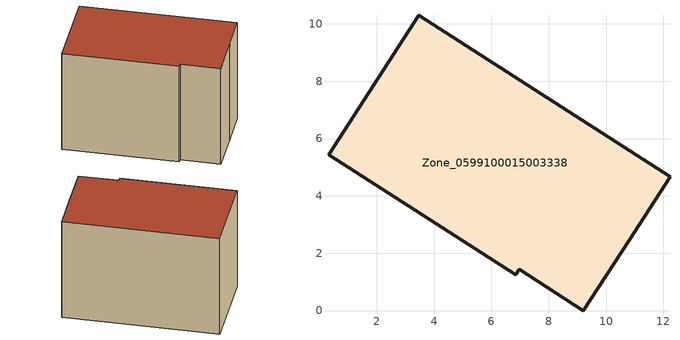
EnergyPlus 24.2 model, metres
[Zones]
Zone_0599100015003338
 floor ground (C_G): 9.2,0 6.97,1.44 6.84,1.24 0.32,5.42 3.46,10.29 12.23,4.67 10.81,2.45 z0.87
 wall outside (C_F): 6.97,1.44 9.2,0 10.81,2.45 12.23,4.67 3.46,10.29 0.32,5.42 6.84,1.24 6.97,1.44 z0.87:8.21
 roof outside (C_R): 3.46,10.29 0.32,5.42 6.84,1.24 6.97,1.44 9.2,0 10.81,2.45 12.23,4.67 z8.21
[BUILDING]
Pand.0599100015003338: North Axis=0; Terrain=City; Loads Convergence Tolerance Value=0.04; Temperature Convergence Tolerance Value=0.4; Solar Distribution=FullExterior; Maximum Number of Warmup Days=25; Minimum Number of Warmup Days=1
[Site:Location]
Rotterdam.The.Hague.AP_ZH_NLD Design_Conditions: Latitude=51.96; Longitude=4.45; Time Zone=1; Elevation=-4.5
[SITE:GROUNDTEMPERATURE:BUILDINGSURFACE]
18, 18, 18, 18, 18, 18, 18, 18, 18, 18, 18, 18
[MATERIAL] Thermal Absorptance=0.9; Solar Absorptance=0.7; Visible Absorptance=0.7
Name | Roughness | Thickness | Conductivity | Density | Specific Heat
G.TI.1965-1974 | MediumSmooth | 0.15 | 0.882353 | 540 | 1210
F.TI.1965-1974 | Rough | 0.3 | 0.697674 | 1920 | 840
R.TI.1965-1974 | MediumRough | 0.2 | 0.232558 | 1500 | 1000
[CONSTRUCTION]
C_G: G.TI.1965-1974
C_F: F.TI.1965-1974
C_R: R.TI.1965-1974
[ZONE]
Zone_0599100015003338: Type=1; Multiplier=1; Ceiling Height=Autocalculate; Volume=Autocalculate; Floor Area=autocalculate; Part of Total Floor Area=Yes
[ZONEINFILTRATION:DESIGNFLOWRATE]
Infil_Zone_0599100015003338: Zone or ZoneList or Space or SpaceList=Zone_0599100015003338; Schedule=AlwaysOn; Design Flow Rate Calculation Method=Flow/Area; Flow Rate per Floor Area=0.003; Constant Term Coefficient=1; Temperature Term Coefficient=0; Velocity Term Coefficient=0; Velocity Squared Term Coefficient=0
[HVACTEMPLATE:ZONE:IDEALLOADSAIRSYSTEM]
Zone_0599100015003338: Maximum Heating Supply Air Temperature=50; Minimum Cooling Supply Air Temperature=13; Maximum Heating Supply Air Humidity Ratio=0.0156; Minimum Cooling Supply Air Humidity Ratio=0.0077; Heating Limit=NoLimit; Cooling Limit=NoLimit; Dehumidification Control Type=ConstantSensibleHeatRatio; Cooling Sensible Heat Ratio=0.7; Dehumidification Setpoint=60; Humidification Control Type=None; Humidification Setpoint=30; Outdoor Air Method=None; Outdoor Air Flow Rate per Person=0.00944; Outdoor Air Flow Rate per Zone Floor Area=0; Outdoor Air Flow Rate per Zone=0; Demand Controlled Ventilation Type=None; Outdoor Air Economizer Type=NoEconomizer; Heat Recovery Type=None; Sensible Heat Recovery Effectiveness=0.7; Latent Heat Recovery Effectiveness=0.65
[ZONECONTROL:THERMOSTAT]
ThermostatControl_Zone_0599100015003338: Zone or ZoneList=Zone_0599100015003338; Control Type Schedule=DualSetpointControlType; Control 1=Thermostat_Zone_0599100015003338; Temperature Difference Between Cutout And Setpoint=0
[THERMOSTATSETPOINT:DUALSETPOINT]
Thermostat_Zone_0599100015003338: Heating Setpoint Temperature Schedule=HeatingSetpoint_Zone_0599100015003338; Cooling Setpoint Temperature Schedule=CoolingSetpoint_Zone_0599100015003338
[SCHEDULE:COMPACT]
HeatingSetpoint_Zone_0599100015003338: Through: 12/31, For: AllDays, Until: 24:00, 21
CoolingSetpoint_Zone_0599100015003338: Through: 12/31, For: AllDays, Until: 24:00, 24
DualSetpointControlType: Through: 12/31, For: AllDays, Until: 24:00, 4
AlwaysOn: Through: 12/31, For: AllDays, Until: 24:00, 1
